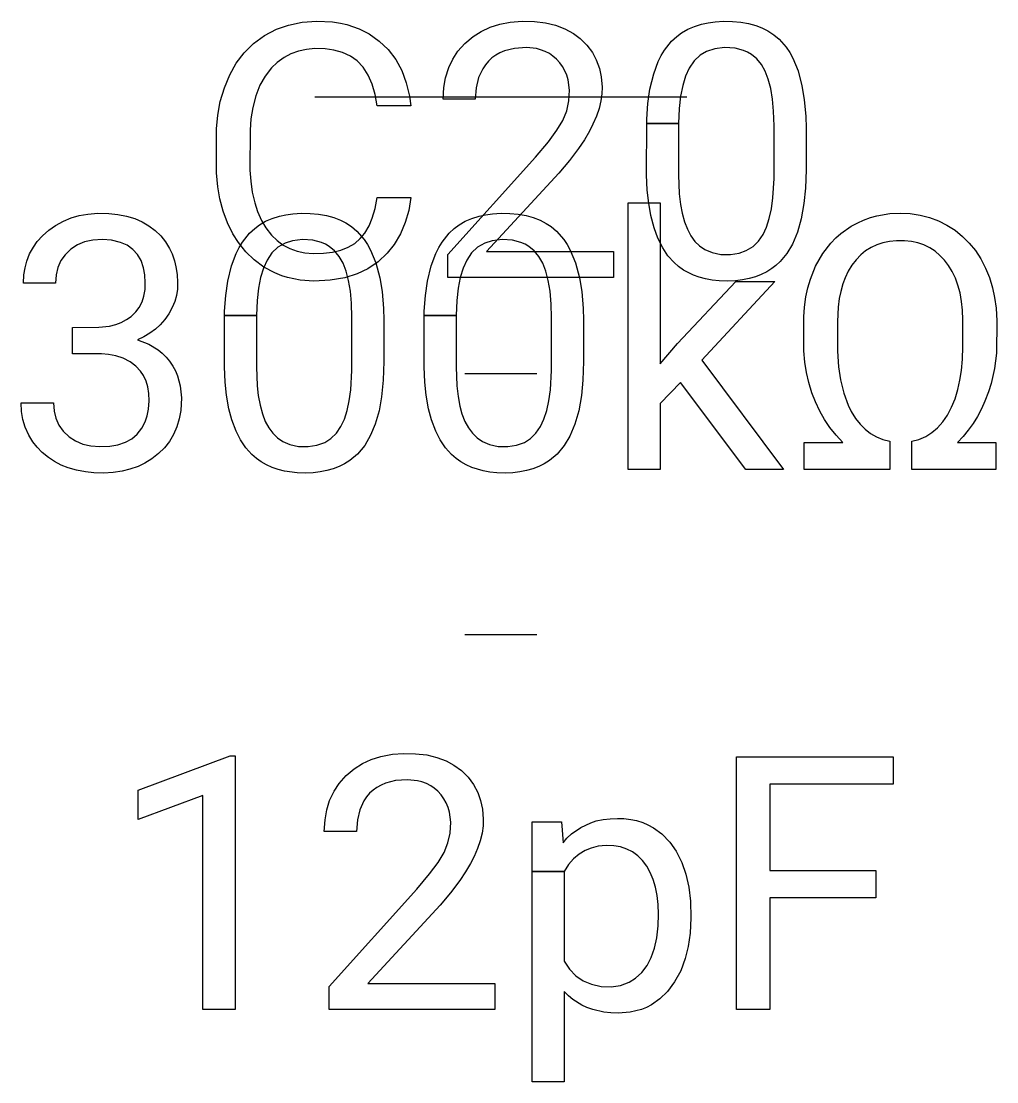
# Model space of a CAD drawing. Header units: inches. Extents: x 3.88 to 7.82, y -6.06 to -2.14.
# Drawn here: x 5.2018 to 5.3519, y -4.9117 to -4.7486 of the extents above; entities that cross this region are included whole.
import ezdxf

# ---------------------------------------------------------------- set-up
doc = ezdxf.new("R2010")
doc.units = ezdxf.units.IN
doc.header["$MEASUREMENT"] = 0
doc.layers.add('F.Silkscreen', color=41, linetype='CONTINUOUS', true_color=0xf2eda1)

msp = doc.modelspace()

# ---------------------------------------------------------------- linework, layer by layer
at = {"layer": 'F.Silkscreen', "linetype": 'CONTINUOUS'}
for p, q in [((5.24108, -4.74984), (5.24293, -4.74919)), ((5.24293, -4.74919), (5.24505, -4.74876)), ((5.24505, -4.74876), (5.24731, -4.7486)), ((5.24731, -4.7486), (5.24969, -4.74872)), ((5.24969, -4.74872), (5.25092, -4.74891)), ((5.25092, -4.74891), (5.25192, -4.74913)), ((5.25192, -4.74913), (5.25379, -4.74976)), ((5.27257, -4.75017), (5.27394, -4.74954)), ((5.27394, -4.74954), (5.27542, -4.74907)), ((5.27542, -4.74907), (5.27701, -4.74876)), ((5.27701, -4.74876), (5.27889, -4.74861)), ((5.27889, -4.74861), (5.28075, -4.74865)), ((5.28075, -4.74865), (5.28245, -4.74885)), ((5.28245, -4.74885), (5.28402, -4.74923)), ((5.28402, -4.74923), (5.28545, -4.74977)), ((5.30436, -4.74985), (5.30538, -4.7494)), ((5.30538, -4.7494), (5.30648, -4.74905)), ((5.30648, -4.74905), (5.30748, -4.74883)), ((5.30748, -4.74883), (5.30855, -4.74868)), ((5.30855, -4.74868), (5.30987, -4.74861)), ((5.30987, -4.74861), (5.31122, -4.74863)), ((5.31122, -4.74863), (5.3125, -4.74874)), ((5.3125, -4.74874), (5.3137, -4.74896)), ((5.3137, -4.74896), (5.31482, -4.74927)), ((5.31482, -4.74927), (5.31572, -4.74961)), ((5.31572, -4.74961), (5.31669, -4.75009)), ((5.23756, -4.75203), (5.23923, -4.75081)), ((5.23923, -4.75081), (5.24108, -4.74984)), ((5.25379, -4.74976), (5.25536, -4.75055)), ((5.25536, -4.75055), (5.2569, -4.75165)), ((5.27007, -4.75201), (5.27132, -4.75096)), ((5.27132, -4.75096), (5.27257, -4.75017)), ((5.28545, -4.74977), (5.28675, -4.75047)), ((5.28675, -4.75047), (5.28781, -4.75126)), ((5.28781, -4.75126), (5.28884, -4.75227)), ((5.30187, -4.75168), (5.30267, -4.75095)), ((5.30267, -4.75095), (5.30341, -4.7504)), ((5.30341, -4.7504), (5.30436, -4.74985)), ((5.31669, -4.75009), (5.31758, -4.75068)), ((5.31758, -4.75068), (5.31839, -4.75136)), ((5.31839, -4.75136), (5.31951, -4.75262)), ((5.23609, -4.75348), (5.23756, -4.75203)), ((5.24569, -4.75294), (5.24446, -4.7532)), ((5.247, -4.75282), (5.24569, -4.75294)), ((5.24855, -4.75286), (5.247, -4.75282)), ((5.2499, -4.75304), (5.24855, -4.75286)), ((5.2569, -4.75165), (5.25827, -4.75297)), ((5.25827, -4.75297), (5.25942, -4.75449)), ((5.269, -4.75322), (5.27007, -4.75201)), ((5.27768, -4.75279), (5.27614, -4.75318)), ((5.27952, -4.75266), (5.27768, -4.75279)), ((5.28106, -4.75281), (5.27952, -4.75266)), ((5.28172, -4.75298), (5.28106, -4.75281)), ((5.28242, -4.75325), (5.28172, -4.75298)), ((5.28884, -4.75227), (5.28967, -4.7534)), ((5.30078, -4.75304), (5.30187, -4.75168)), ((5.30849, -4.75284), (5.30725, -4.75325)), ((5.31002, -4.75266), (5.30849, -4.75284)), ((5.31162, -4.75276), (5.31002, -4.75266)), ((5.31293, -4.7531), (5.31162, -4.75276)), ((5.31951, -4.75262), (5.32004, -4.75341)), ((5.2349, -4.75506), (5.23609, -4.75348)), ((5.24225, -4.75416), (5.24117, -4.75494)), ((5.24331, -4.75361), (5.24225, -4.75416)), ((5.24446, -4.7532), (5.24331, -4.75361)), ((5.25122, -4.7534), (5.2499, -4.75304)), ((5.25247, -4.75399), (5.25122, -4.7534)), ((5.25347, -4.75471), (5.25247, -4.75399)), ((5.25942, -4.75449), (5.26034, -4.75619)), ((5.26758, -4.75574), (5.2682, -4.75443)), ((5.2682, -4.75443), (5.269, -4.75322)), ((5.27422, -4.75426), (5.27368, -4.75474)), ((5.27481, -4.75383), (5.27422, -4.75426)), ((5.27545, -4.75347), (5.27481, -4.75383)), ((5.27614, -4.75318), (5.27545, -4.75347)), ((5.28307, -4.75359), (5.28242, -4.75325)), ((5.28361, -4.75396), (5.28307, -4.75359)), ((5.28417, -4.75445), (5.28361, -4.75396)), ((5.28467, -4.755), (5.28417, -4.75445)), ((5.28967, -4.7534), (5.29027, -4.75452)), ((5.29027, -4.75452), (5.29075, -4.75586)), ((5.29981, -4.75481), (5.30027, -4.75389)), ((5.30027, -4.75389), (5.30078, -4.75304)), ((5.30625, -4.75384), (5.30534, -4.7547)), ((5.30725, -4.75325), (5.30625, -4.75384)), ((5.31356, -4.75338), (5.31293, -4.7531)), ((5.31415, -4.75372), (5.31356, -4.75338)), ((5.31497, -4.75441), (5.31415, -4.75372)), ((5.31568, -4.75527), (5.31497, -4.75441)), ((5.32004, -4.75341), (5.32051, -4.75428)), ((5.32051, -4.75428), (5.32132, -4.75624)), ((5.23388, -4.75685), (5.2349, -4.75506)), ((5.24029, -4.75579), (5.23933, -4.75703)), ((5.24117, -4.75494), (5.24029, -4.75579)), ((5.25441, -4.75569), (5.25347, -4.75471)), ((5.25519, -4.75692), (5.25441, -4.75569)), ((5.26034, -4.75619), (5.26105, -4.75808)), ((5.26709, -4.7573), (5.26758, -4.75574)), ((5.2728, -4.75591), (5.27218, -4.75727)), ((5.27321, -4.7553), (5.2728, -4.75591)), ((5.27368, -4.75474), (5.27321, -4.7553)), ((5.2851, -4.75559), (5.28467, -4.755)), ((5.28545, -4.75623), (5.2851, -4.75559)), ((5.28574, -4.75691), (5.28545, -4.75623)), ((5.29075, -4.75586), (5.29103, -4.75718)), ((5.29911, -4.7567), (5.29981, -4.75481)), ((5.30459, -4.7558), (5.30402, -4.75703)), ((5.30534, -4.7547), (5.30459, -4.7558)), ((5.31626, -4.7563), (5.31568, -4.75527)), ((5.32132, -4.75624), (5.32192, -4.75852)), ((5.23306, -4.75884), (5.23388, -4.75685)), ((5.23933, -4.75703), (5.23854, -4.75846)), ((5.25579, -4.75828), (5.25519, -4.75692)), ((5.26681, -4.75882), (5.26709, -4.7573)), ((5.27218, -4.75727), (5.2718, -4.75884)), ((5.28595, -4.75763), (5.28574, -4.75691)), ((5.28615, -4.75921), (5.28595, -4.75763)), ((5.29103, -4.75718), (5.29116, -4.75874)), ((5.29854, -4.75906), (5.29911, -4.7567)), ((5.30402, -4.75703), (5.30358, -4.75848)), ((5.31674, -4.75754), (5.31626, -4.7563)), ((5.31712, -4.75897), (5.31674, -4.75754)), ((5.23244, -4.76096), (5.23306, -4.75884)), ((5.23854, -4.75846), (5.23791, -4.76007)), ((5.25626, -4.75985), (5.25579, -4.75828)), ((5.26105, -4.75808), (5.26155, -4.76015)), ((5.26671, -4.76061), (5.26681, -4.75882)), ((5.2718, -4.75884), (5.27167, -4.76061)), ((5.28607, -4.76086), (5.28615, -4.75921)), ((5.29116, -4.75874), (5.29113, -4.75976)), ((5.29822, -4.76126), (5.29854, -4.75906)), ((5.30358, -4.75848), (5.30325, -4.76014)), ((5.31739, -4.7606), (5.31712, -4.75897)), ((5.32192, -4.75852), (5.32227, -4.76065)), ((5.23206, -4.76307), (5.23244, -4.76096)), ((5.23791, -4.76007), (5.23744, -4.76185)), ((5.24696, -4.76024), (5.30422, -4.76024)), ((5.25659, -4.76163), (5.25626, -4.75985)), ((5.26155, -4.76015), (5.26175, -4.76163)), ((5.27167, -4.76061), (5.26671, -4.76061)), ((5.28573, -4.76238), (5.28607, -4.76086)), ((5.29098, -4.76087), (5.2907, -4.76203)), ((5.29113, -4.75976), (5.29098, -4.76087)), ((5.30325, -4.76014), (5.30303, -4.76202)), ((5.31756, -4.76244), (5.31739, -4.7606)), ((5.32227, -4.76065), (5.32249, -4.76324)), ((5.23744, -4.76185), (5.23716, -4.76363)), ((5.26175, -4.76163), (5.25659, -4.76163)), ((5.28513, -4.76386), (5.28573, -4.76238)), ((5.2907, -4.76203), (5.2903, -4.76323)), ((5.29805, -4.76368), (5.29822, -4.76126)), ((5.30303, -4.76202), (5.30293, -4.76431)), ((5.31762, -4.76467), (5.31756, -4.76244)), ((5.23187, -4.76514), (5.23206, -4.76307)), ((5.23716, -4.76363), (5.23702, -4.76536)), ((5.28422, -4.76537), (5.28513, -4.76386)), ((5.2903, -4.76323), (5.28976, -4.76446)), ((5.29801, -4.77211), (5.29804, -4.76431)), ((5.29804, -4.76431), (5.29805, -4.76368)), ((5.29804, -4.76431), (5.30293, -4.76431)), ((5.30293, -4.76431), (5.29804, -4.76431)), ((5.30293, -4.76431), (5.30293, -4.77222)), ((5.32249, -4.76324), (5.32254, -4.76502)), ((5.23187, -4.7719), (5.23187, -4.76514)), ((5.23702, -4.76536), (5.237, -4.77151)), ((5.28291, -4.76715), (5.28422, -4.76537)), ((5.28921, -4.76552), (5.28844, -4.76683)), ((5.28976, -4.76446), (5.28921, -4.76552)), ((5.31762, -4.77278), (5.31762, -4.76467)), ((5.32254, -4.76502), (5.32254, -4.77144)), ((5.28093, -4.76951), (5.28291, -4.76715)), ((5.28844, -4.76683), (5.28754, -4.76817)), ((5.28754, -4.76817), (5.28614, -4.77003)), ((5.26746, -4.78447), (5.28093, -4.76951)), ((5.28614, -4.77003), (5.28451, -4.77196)), ((5.23206, -4.77408), (5.23187, -4.7719)), ((5.237, -4.77151), (5.23711, -4.77318)), ((5.28451, -4.77196), (5.27341, -4.784)), ((5.29802, -4.77222), (5.29801, -4.77211)), ((5.29812, -4.77457), (5.29802, -4.77222)), ((5.30293, -4.77222), (5.30305, -4.77517)), ((5.32254, -4.77144), (5.32245, -4.77428)), ((5.23236, -4.77591), (5.23206, -4.77408)), ((5.23711, -4.77318), (5.23736, -4.77492)), ((5.31746, -4.77577), (5.31762, -4.77278)), ((5.23736, -4.77492), (5.23773, -4.77653)), ((5.25626, -4.77739), (5.25659, -4.77569)), ((5.25659, -4.77569), (5.26175, -4.77569)), ((5.26175, -4.77569), (5.26142, -4.77772)), ((5.29834, -4.77661), (5.29812, -4.77457)), ((5.30305, -4.77517), (5.30324, -4.7768)), ((5.31723, -4.77746), (5.31746, -4.77577)), ((5.32245, -4.77428), (5.32222, -4.77664)), ((5.23286, -4.77783), (5.23236, -4.77591)), ((5.23773, -4.77653), (5.23818, -4.77788)), ((5.25582, -4.77889), (5.25626, -4.77739)), ((5.2952, -4.81754), (5.2952, -4.77652)), ((5.2952, -4.77652), (5.30012, -4.77652)), ((5.29867, -4.7785), (5.29834, -4.77661)), ((5.30012, -4.77652), (5.30012, -4.80132)), ((5.30324, -4.7768), (5.30349, -4.77813)), ((5.31689, -4.77897), (5.31723, -4.77746)), ((5.32222, -4.77664), (5.3218, -4.77899)), ((5.20831, -4.77933), (5.20948, -4.77885)), ((5.20948, -4.77885), (5.21074, -4.77849)), ((5.21074, -4.77849), (5.21206, -4.77826)), ((5.21206, -4.77826), (5.21361, -4.77814)), ((5.21361, -4.77814), (5.21527, -4.77816)), ((5.21527, -4.77816), (5.2167, -4.77831)), ((5.2167, -4.77831), (5.21803, -4.77857)), ((5.21803, -4.77857), (5.21927, -4.77895)), ((5.21927, -4.77895), (5.22042, -4.77945)), ((5.23353, -4.77963), (5.23286, -4.77783)), ((5.23818, -4.77788), (5.2388, -4.77925)), ((5.23941, -4.77938), (5.24044, -4.77893)), ((5.24044, -4.77893), (5.24154, -4.77858)), ((5.24154, -4.77858), (5.24254, -4.77836)), ((5.24254, -4.77836), (5.24361, -4.77821)), ((5.24361, -4.77821), (5.24492, -4.77813)), ((5.24492, -4.77813), (5.24628, -4.77815)), ((5.24628, -4.77815), (5.24756, -4.77827)), ((5.24756, -4.77827), (5.24876, -4.77848)), ((5.24876, -4.77848), (5.24988, -4.77879)), ((5.24988, -4.77879), (5.25092, -4.7792)), ((5.25532, -4.78008), (5.25582, -4.77889)), ((5.26142, -4.77772), (5.26089, -4.77958)), ((5.27012, -4.77938), (5.27114, -4.77893)), ((5.27114, -4.77893), (5.27225, -4.77858)), ((5.27225, -4.77858), (5.27325, -4.77836)), ((5.27325, -4.77836), (5.27432, -4.77821)), ((5.27432, -4.77821), (5.27563, -4.77813)), ((5.27563, -4.77813), (5.27699, -4.77815)), ((5.27699, -4.77815), (5.27827, -4.77827)), ((5.27827, -4.77827), (5.27947, -4.77848)), ((5.27947, -4.77848), (5.28059, -4.77879)), ((5.28059, -4.77879), (5.28163, -4.7792)), ((5.29917, -4.7804), (5.29867, -4.7785)), ((5.30349, -4.77813), (5.30385, -4.77945)), ((5.31646, -4.78028), (5.31689, -4.77897)), ((5.3218, -4.77899), (5.32121, -4.78107)), ((5.3314, -4.77918), (5.33245, -4.7788)), ((5.33245, -4.7788), (5.33342, -4.77854)), ((5.33342, -4.77854), (5.33543, -4.7782)), ((5.33543, -4.7782), (5.33701, -4.77813)), ((5.33701, -4.77813), (5.33857, -4.7782)), ((5.33857, -4.7782), (5.34008, -4.77842)), ((5.34008, -4.77842), (5.34152, -4.77879)), ((5.34152, -4.77879), (5.3429, -4.7793)), ((5.20511, -4.78159), (5.20605, -4.78074)), ((5.20605, -4.78074), (5.20708, -4.78)), ((5.20708, -4.78), (5.20831, -4.77933)), ((5.22042, -4.77945), (5.22147, -4.78005)), ((5.22147, -4.78005), (5.22242, -4.78078)), ((5.23435, -4.78129), (5.23353, -4.77963)), ((5.23693, -4.78121), (5.23773, -4.78048)), ((5.23773, -4.78048), (5.23847, -4.77993)), ((5.23847, -4.77993), (5.23941, -4.77938)), ((5.2388, -4.77925), (5.23946, -4.78037)), ((5.23946, -4.78037), (5.24032, -4.78149)), ((5.25092, -4.7792), (5.25175, -4.77962)), ((5.25175, -4.77962), (5.25264, -4.7802)), ((5.25264, -4.7802), (5.25345, -4.78088)), ((5.25467, -4.78119), (5.25532, -4.78008)), ((5.26089, -4.77958), (5.26018, -4.78128)), ((5.26764, -4.78121), (5.26844, -4.78048)), ((5.26844, -4.78048), (5.26918, -4.77993)), ((5.26918, -4.77993), (5.27012, -4.77938)), ((5.28163, -4.7792), (5.28259, -4.7797)), ((5.28259, -4.7797), (5.28335, -4.7802)), ((5.28335, -4.7802), (5.28416, -4.78088)), ((5.29974, -4.78195), (5.29917, -4.7804)), ((5.30385, -4.77945), (5.3043, -4.78061)), ((5.3043, -4.78061), (5.30484, -4.78161)), ((5.31593, -4.7814), (5.31646, -4.78028)), ((5.32788, -4.78127), (5.32951, -4.78013)), ((5.32951, -4.78013), (5.33049, -4.77959)), ((5.33049, -4.77959), (5.3314, -4.77918)), ((5.3429, -4.7793), (5.34422, -4.77996)), ((5.34422, -4.77996), (5.34547, -4.78076)), ((5.20429, -4.7825), (5.20511, -4.78159)), ((5.21285, -4.78226), (5.21155, -4.78254)), ((5.21431, -4.78219), (5.21285, -4.78226)), ((5.21569, -4.78229), (5.21431, -4.78219)), ((5.21707, -4.78261), (5.21569, -4.78229)), ((5.22242, -4.78078), (5.22328, -4.78161)), ((5.22328, -4.78161), (5.22402, -4.78253)), ((5.23523, -4.78265), (5.23435, -4.78129)), ((5.23584, -4.78257), (5.23693, -4.78121)), ((5.24032, -4.78149), (5.24118, -4.78233)), ((5.24118, -4.78233), (5.24212, -4.78303)), ((5.24355, -4.78236), (5.2424, -4.78274)), ((5.24508, -4.78219), (5.24355, -4.78236)), ((5.24668, -4.78229), (5.24508, -4.78219)), ((5.24799, -4.78262), (5.24668, -4.78229)), ((5.25312, -4.78277), (5.25398, -4.78203)), ((5.25345, -4.78088), (5.25457, -4.78215)), ((5.25398, -4.78203), (5.25467, -4.78119)), ((5.25457, -4.78215), (5.2551, -4.78294)), ((5.26018, -4.78128), (5.2592, -4.78294)), ((5.26655, -4.78257), (5.26764, -4.78121)), ((5.27426, -4.78236), (5.27311, -4.78274)), ((5.27579, -4.78219), (5.27426, -4.78236)), ((5.27738, -4.78229), (5.27579, -4.78219)), ((5.27869, -4.78262), (5.27738, -4.78229)), ((5.28416, -4.78088), (5.28528, -4.78215)), ((5.28528, -4.78215), (5.2858, -4.78294)), ((5.3005, -4.78348), (5.29974, -4.78195)), ((5.30484, -4.78161), (5.30546, -4.78246)), ((5.31523, -4.78241), (5.31593, -4.7814)), ((5.32121, -4.78107), (5.32044, -4.78289)), ((5.32636, -4.78273), (5.32714, -4.78193)), ((5.32714, -4.78193), (5.32788, -4.78127)), ((5.33645, -4.78236), (5.33538, -4.78246)), ((5.3377, -4.78236), (5.33645, -4.78236)), ((5.33875, -4.78248), (5.3377, -4.78236)), ((5.34547, -4.78076), (5.34662, -4.78169)), ((5.34662, -4.78169), (5.34766, -4.78273)), ((5.20311, -4.7844), (5.20368, -4.78336)), ((5.20368, -4.78336), (5.20429, -4.7825)), ((5.20944, -4.78365), (5.20856, -4.78451)), ((5.21047, -4.78298), (5.20944, -4.78365)), ((5.21155, -4.78254), (5.21047, -4.78298)), ((5.21811, -4.78307), (5.21707, -4.78261)), ((5.21898, -4.78369), (5.21811, -4.78307)), ((5.21969, -4.78447), (5.21898, -4.78369)), ((5.22402, -4.78253), (5.22464, -4.78354)), ((5.22464, -4.78354), (5.22503, -4.78439)), ((5.23487, -4.78434), (5.23533, -4.78341)), ((5.23636, -4.78406), (5.23523, -4.78265)), ((5.23533, -4.78341), (5.23584, -4.78257)), ((5.24131, -4.78336), (5.24039, -4.78423)), ((5.2424, -4.78274), (5.24131, -4.78336)), ((5.24212, -4.78303), (5.24315, -4.78358)), ((5.24315, -4.78358), (5.24426, -4.78399)), ((5.24426, -4.78399), (5.24545, -4.78424)), ((5.24862, -4.7829), (5.24799, -4.78262)), ((5.24921, -4.78325), (5.24862, -4.7829)), ((5.25003, -4.78394), (5.24921, -4.78325)), ((5.24972, -4.78412), (5.25099, -4.78381)), ((5.25073, -4.7848), (5.25003, -4.78394)), ((5.25099, -4.78381), (5.25212, -4.78335)), ((5.25212, -4.78335), (5.25312, -4.78277)), ((5.2551, -4.78294), (5.25557, -4.78381)), ((5.25557, -4.78381), (5.25638, -4.78577)), ((5.2592, -4.78294), (5.2581, -4.7843)), ((5.26558, -4.78434), (5.26604, -4.78341)), ((5.26604, -4.78341), (5.26655, -4.78257)), ((5.27202, -4.78336), (5.2711, -4.78423)), ((5.27311, -4.78274), (5.27202, -4.78336)), ((5.27341, -4.784), (5.29293, -4.784)), ((5.27933, -4.7829), (5.27869, -4.78262)), ((5.27992, -4.78325), (5.27933, -4.7829)), ((5.28074, -4.78394), (5.27992, -4.78325)), ((5.28144, -4.7848), (5.28074, -4.78394)), ((5.2858, -4.78294), (5.28628, -4.78381)), ((5.28628, -4.78381), (5.28709, -4.78577)), ((5.29293, -4.784), (5.29293, -4.78801)), ((5.30131, -4.78468), (5.3005, -4.78348)), ((5.30546, -4.78246), (5.30618, -4.78316)), ((5.30618, -4.78316), (5.30699, -4.78371)), ((5.30699, -4.78371), (5.30809, -4.78419)), ((5.31224, -4.78428), (5.31335, -4.78389)), ((5.31335, -4.78389), (5.3144, -4.78323)), ((5.3144, -4.78323), (5.31523, -4.78241)), ((5.32044, -4.78289), (5.31959, -4.78431)), ((5.32513, -4.78433), (5.32636, -4.78273)), ((5.33171, -4.78392), (5.33095, -4.78455)), ((5.33254, -4.7834), (5.33171, -4.78392)), ((5.33342, -4.78298), (5.33254, -4.7834)), ((5.33437, -4.78267), (5.33342, -4.78298)), ((5.33538, -4.78246), (5.33437, -4.78267)), ((5.33975, -4.7827), (5.33875, -4.78248)), ((5.34069, -4.78302), (5.33975, -4.7827)), ((5.34157, -4.78345), (5.34069, -4.78302)), ((5.34239, -4.78398), (5.34157, -4.78345)), ((5.34315, -4.78461), (5.34239, -4.78398)), ((5.34766, -4.78273), (5.34859, -4.78389)), ((5.34859, -4.78389), (5.34943, -4.78516)), ((5.2024, -4.78652), (5.20268, -4.78549)), ((5.20268, -4.78549), (5.20311, -4.7844)), ((5.20792, -4.78542), (5.20746, -4.78646)), ((5.20856, -4.78451), (5.20792, -4.78542)), ((5.22024, -4.78542), (5.21969, -4.78447)), ((5.22062, -4.78654), (5.22024, -4.78542)), ((5.22503, -4.78439), (5.22539, -4.78543)), ((5.22539, -4.78543), (5.22562, -4.78639)), ((5.23417, -4.78623), (5.23487, -4.78434)), ((5.23763, -4.78529), (5.23636, -4.78406)), ((5.23915, -4.78643), (5.23763, -4.78529)), ((5.23964, -4.78533), (5.23908, -4.78656)), ((5.24039, -4.78423), (5.23964, -4.78533)), ((5.24545, -4.78424), (5.24673, -4.78435)), ((5.24673, -4.78435), (5.24831, -4.7843)), ((5.24831, -4.7843), (5.24972, -4.78412)), ((5.25132, -4.78583), (5.25073, -4.7848)), ((5.2567, -4.78559), (5.25512, -4.78666)), ((5.2581, -4.7843), (5.2567, -4.78559)), ((5.26488, -4.78623), (5.26558, -4.78434)), ((5.26746, -4.78801), (5.26746, -4.78447)), ((5.27035, -4.78533), (5.26979, -4.78656)), ((5.2711, -4.78423), (5.27035, -4.78533)), ((5.28203, -4.78583), (5.28144, -4.7848)), ((5.30225, -4.78573), (5.30131, -4.78468)), ((5.30809, -4.78419), (5.30943, -4.78446)), ((5.30943, -4.78446), (5.3109, -4.78449)), ((5.3109, -4.78449), (5.31224, -4.78428)), ((5.31858, -4.78554), (5.3179, -4.78617)), ((5.31959, -4.78431), (5.31858, -4.78554)), ((5.32402, -4.78628), (5.32513, -4.78433)), ((5.33025, -4.78528), (5.32961, -4.78612)), ((5.33095, -4.78455), (5.33025, -4.78528)), ((5.34385, -4.78535), (5.34315, -4.78461)), ((5.34448, -4.78618), (5.34385, -4.78535)), ((5.34943, -4.78516), (5.35015, -4.78656)), ((5.20223, -4.7876), (5.2024, -4.78652)), ((5.20746, -4.78646), (5.20718, -4.78761)), ((5.22082, -4.78762), (5.22062, -4.78654)), ((5.22562, -4.78639), (5.22579, -4.78756)), ((5.2336, -4.78859), (5.23417, -4.78623)), ((5.23908, -4.78656), (5.23864, -4.788)), ((5.24082, -4.78732), (5.23915, -4.78643)), ((5.2518, -4.78706), (5.25132, -4.78583)), ((5.25218, -4.7885), (5.2518, -4.78706)), ((5.25512, -4.78666), (5.25351, -4.78743)), ((5.25638, -4.78577), (5.25698, -4.78805)), ((5.26431, -4.78859), (5.26488, -4.78623)), ((5.26979, -4.78656), (5.26934, -4.788)), ((5.28251, -4.78706), (5.28203, -4.78583)), ((5.28289, -4.7885), (5.28251, -4.78706)), ((5.28709, -4.78577), (5.28769, -4.78805)), ((5.30294, -4.78633), (5.30225, -4.78573)), ((5.30369, -4.78687), (5.30294, -4.78633)), ((5.30521, -4.78765), (5.30369, -4.78687)), ((5.3165, -4.78714), (5.31565, -4.78757)), ((5.31729, -4.78664), (5.3165, -4.78714)), ((5.3179, -4.78617), (5.31729, -4.78664)), ((5.32321, -4.78829), (5.32402, -4.78628)), ((5.32905, -4.78704), (5.32857, -4.78805)), ((5.32961, -4.78612), (5.32905, -4.78704)), ((5.34504, -4.7871), (5.34448, -4.78618)), ((5.34552, -4.78811), (5.34504, -4.7871)), ((5.35015, -4.78656), (5.35075, -4.78804)), ((5.20217, -4.78888), (5.20223, -4.7876)), ((5.20709, -4.78888), (5.20217, -4.78888)), ((5.20718, -4.78761), (5.20709, -4.78888)), ((5.2209, -4.78882), (5.22082, -4.78762)), ((5.22087, -4.78986), (5.2209, -4.78882)), ((5.22579, -4.78756), (5.22586, -4.78879)), ((5.22586, -4.78879), (5.22583, -4.78983)), ((5.23328, -4.79079), (5.2336, -4.78859)), ((5.23864, -4.788), (5.23831, -4.78967)), ((5.24188, -4.78774), (5.24082, -4.78732)), ((5.2428, -4.78803), (5.24188, -4.78774)), ((5.24474, -4.78842), (5.2428, -4.78803)), ((5.24681, -4.78856), (5.24474, -4.78842)), ((5.24932, -4.78844), (5.24681, -4.78856)), ((5.2516, -4.78805), (5.24932, -4.78844)), ((5.25351, -4.78743), (5.2516, -4.78805)), ((5.25245, -4.79013), (5.25218, -4.7885)), ((5.25698, -4.78805), (5.25733, -4.79018)), ((5.26399, -4.79079), (5.26431, -4.78859)), ((5.29293, -4.78801), (5.26746, -4.78801)), ((5.26934, -4.788), (5.26901, -4.78967)), ((5.28316, -4.79013), (5.28289, -4.7885)), ((5.28769, -4.78805), (5.28804, -4.79018)), ((5.30276, -4.79817), (5.31177, -4.78864)), ((5.30612, -4.78798), (5.30521, -4.78765)), ((5.30709, -4.78824), (5.30612, -4.78798)), ((5.31776, -4.78864), (5.30654, -4.80073)), ((5.30812, -4.78842), (5.30709, -4.78824)), ((5.3092, -4.78853), (5.30812, -4.78842)), ((5.31053, -4.78856), (5.3092, -4.78853)), ((5.31167, -4.78851), (5.31053, -4.78856)), ((5.31276, -4.78839), (5.31167, -4.78851)), ((5.31177, -4.78864), (5.31776, -4.78864)), ((5.31378, -4.78819), (5.31276, -4.78839)), ((5.31475, -4.78791), (5.31378, -4.78819)), ((5.31565, -4.78757), (5.31475, -4.78791)), ((5.32282, -4.78962), (5.32321, -4.78829)), ((5.32857, -4.78805), (5.32822, -4.789)), ((5.34592, -4.78921), (5.34552, -4.78811)), ((5.35075, -4.78804), (5.35123, -4.78959)), ((5.22069, -4.79089), (5.22087, -4.78986)), ((5.22583, -4.78983), (5.22569, -4.79077)), ((5.23831, -4.78967), (5.23809, -4.79155)), ((5.25261, -4.79196), (5.25245, -4.79013)), ((5.25733, -4.79018), (5.25755, -4.79277)), ((5.26901, -4.78967), (5.2688, -4.79155)), ((5.28333, -4.79214), (5.28316, -4.79013)), ((5.28804, -4.79018), (5.28826, -4.79277)), ((5.32252, -4.791), (5.32282, -4.78962)), ((5.32789, -4.79017), (5.32766, -4.79127)), ((5.32822, -4.789), (5.32789, -4.79017)), ((5.34623, -4.7904), (5.34592, -4.78921)), ((5.34646, -4.79169), (5.34623, -4.7904)), ((5.35123, -4.78959), (5.35155, -4.79107)), ((5.21996, -4.79261), (5.2204, -4.79175)), ((5.2204, -4.79175), (5.22069, -4.79089)), ((5.22543, -4.7917), (5.22505, -4.79262)), ((5.22569, -4.79077), (5.22543, -4.7917)), ((5.23311, -4.7932), (5.23328, -4.79079)), ((5.23809, -4.79155), (5.23799, -4.79384)), ((5.25268, -4.79419), (5.25261, -4.79196)), ((5.26381, -4.7932), (5.26399, -4.79079)), ((5.2688, -4.79155), (5.2687, -4.79384)), ((5.28339, -4.79419), (5.28333, -4.79214)), ((5.3223, -4.79258), (5.32252, -4.791)), ((5.32766, -4.79127), (5.32748, -4.7926)), ((5.34662, -4.79306), (5.34646, -4.79169)), ((5.35155, -4.79107), (5.35178, -4.79276)), ((5.21871, -4.794), (5.21942, -4.79332)), ((5.21942, -4.79332), (5.21996, -4.79261)), ((5.22451, -4.79359), (5.22389, -4.79447)), ((5.22505, -4.79262), (5.22451, -4.79359)), ((5.2331, -4.79384), (5.23311, -4.7932)), ((5.25755, -4.79277), (5.2576, -4.79455)), ((5.26381, -4.79384), (5.26381, -4.7932)), ((5.28826, -4.79277), (5.28831, -4.79455)), ((5.32219, -4.79407), (5.3223, -4.79258)), ((5.32748, -4.7926), (5.32736, -4.79476)), ((5.34669, -4.79453), (5.34662, -4.79306)), ((5.35178, -4.79276), (5.35189, -4.79467)), ((5.21537, -4.79551), (5.21637, -4.79526)), ((5.21637, -4.79526), (5.21721, -4.79495)), ((5.21721, -4.79495), (5.21803, -4.7945)), ((5.21803, -4.7945), (5.21871, -4.794)), ((5.22319, -4.79529), (5.22247, -4.79595)), ((5.22389, -4.79447), (5.22319, -4.79529)), ((5.23307, -4.80163), (5.2331, -4.79384)), ((5.2331, -4.79384), (5.23799, -4.79384)), ((5.23799, -4.79384), (5.2331, -4.79384)), ((5.23799, -4.79384), (5.23799, -4.80175)), ((5.25268, -4.8023), (5.25268, -4.79419)), ((5.2576, -4.79455), (5.2576, -4.80096)), ((5.26378, -4.80163), (5.26381, -4.79384)), ((5.26381, -4.79384), (5.2687, -4.79384)), ((5.2687, -4.79384), (5.26381, -4.79384)), ((5.2687, -4.79384), (5.2687, -4.80175)), ((5.28339, -4.8023), (5.28339, -4.79419)), ((5.28831, -4.79455), (5.28831, -4.80096)), ((5.3222, -4.7993), (5.32219, -4.79407)), ((5.32736, -4.79476), (5.32738, -4.79934)), ((5.34669, -4.79868), (5.34669, -4.79453)), ((5.35189, -4.79467), (5.35184, -4.79963)), ((5.20969, -4.79569), (5.21375, -4.79568)), ((5.20969, -4.79974), (5.20969, -4.79569)), ((5.21375, -4.79568), (5.21537, -4.79551)), ((5.22161, -4.7966), (5.22066, -4.79715)), ((5.22247, -4.79595), (5.22161, -4.7966)), ((5.22066, -4.79715), (5.21972, -4.79758)), ((5.21972, -4.79758), (5.22142, -4.79826)), ((5.22142, -4.79826), (5.22288, -4.79915)), ((5.30012, -4.80132), (5.30276, -4.79817)), ((5.34662, -4.80057), (5.34669, -4.79868)), ((5.21414, -4.79977), (5.20969, -4.79974)), ((5.21526, -4.79987), (5.21414, -4.79977)), ((5.21639, -4.80009), (5.21526, -4.79987)), ((5.2175, -4.80045), (5.21639, -4.80009)), ((5.22288, -4.79915), (5.22352, -4.79968)), ((5.22352, -4.79968), (5.22411, -4.80026)), ((5.22411, -4.80026), (5.22463, -4.80089)), ((5.32235, -4.80104), (5.3222, -4.7993)), ((5.32738, -4.79934), (5.32755, -4.80174)), ((5.35184, -4.79963), (5.35156, -4.80199)), ((5.21856, -4.80098), (5.2175, -4.80045)), ((5.21947, -4.80165), (5.21856, -4.80098)), ((5.22017, -4.8024), (5.21947, -4.80165)), ((5.22463, -4.80089), (5.22515, -4.80165)), ((5.22515, -4.80165), (5.22554, -4.80237)), ((5.23308, -4.80175), (5.23307, -4.80163)), ((5.23318, -4.80409), (5.23308, -4.80175)), ((5.23799, -4.80175), (5.23811, -4.80469)), ((5.2576, -4.80096), (5.25751, -4.80381)), ((5.26378, -4.80175), (5.26378, -4.80163)), ((5.26389, -4.80409), (5.26378, -4.80175)), ((5.2687, -4.80175), (5.26882, -4.80469)), ((5.28831, -4.80096), (5.28822, -4.80381)), ((5.30654, -4.80073), (5.31909, -4.81754)), ((5.32261, -4.80263), (5.32235, -4.80104)), ((5.32755, -4.80174), (5.32785, -4.80378)), ((5.34645, -4.80233), (5.34662, -4.80057)), ((5.22064, -4.8031), (5.22017, -4.8024)), ((5.22104, -4.80396), (5.22064, -4.8031)), ((5.22554, -4.80237), (5.22586, -4.80314)), ((5.22586, -4.80314), (5.22628, -4.8047)), ((5.25252, -4.8053), (5.25268, -4.8023)), ((5.27006, -4.80276), (5.28113, -4.80276)), ((5.28322, -4.8053), (5.28339, -4.8023)), ((5.32298, -4.80419), (5.32261, -4.80263)), ((5.34622, -4.80383), (5.34645, -4.80233)), ((5.35156, -4.80199), (5.35102, -4.80433)), ((5.22129, -4.80483), (5.22104, -4.80396)), ((5.22145, -4.80587), (5.22129, -4.80483)), ((5.22628, -4.8047), (5.22645, -4.8065)), ((5.23339, -4.80614), (5.23318, -4.80409)), ((5.23811, -4.80469), (5.23827, -4.80617)), ((5.25751, -4.80381), (5.25725, -4.80639)), ((5.2641, -4.80614), (5.26389, -4.80409)), ((5.26882, -4.80469), (5.26901, -4.80632)), ((5.28822, -4.80381), (5.28799, -4.80617)), ((5.30323, -4.80415), (5.30012, -4.80738)), ((5.31327, -4.81754), (5.30323, -4.80415)), ((5.32346, -4.80575), (5.32298, -4.80419)), ((5.32785, -4.80378), (5.32835, -4.8058)), ((5.34591, -4.80522), (5.34622, -4.80383)), ((5.35102, -4.80433), (5.35061, -4.80562)), ((5.22149, -4.80701), (5.22145, -4.80587)), ((5.22645, -4.8065), (5.22636, -4.80845)), ((5.23377, -4.80822), (5.23339, -4.80614)), ((5.23827, -4.80617), (5.23855, -4.80765)), ((5.25228, -4.80699), (5.25252, -4.8053)), ((5.25725, -4.80639), (5.25686, -4.80851)), ((5.26448, -4.80822), (5.2641, -4.80614)), ((5.26901, -4.80632), (5.26929, -4.80779)), ((5.28299, -4.80699), (5.28322, -4.8053)), ((5.28799, -4.80617), (5.28757, -4.80851)), ((5.324, -4.80715), (5.32346, -4.80575)), ((5.32835, -4.8058), (5.32902, -4.80763)), ((5.34493, -4.80798), (5.34547, -4.80666)), ((5.34547, -4.80666), (5.34591, -4.80522)), ((5.35061, -4.80562), (5.35007, -4.80702)), ((5.20188, -4.80863), (5.20181, -4.8073)), ((5.20181, -4.8073), (5.20677, -4.8073)), ((5.20677, -4.8073), (5.20687, -4.80859)), ((5.22121, -4.80928), (5.22141, -4.80825)), ((5.22141, -4.80825), (5.22149, -4.80701)), ((5.22636, -4.80845), (5.22612, -4.80977)), ((5.23422, -4.80993), (5.23377, -4.80822)), ((5.23855, -4.80765), (5.23891, -4.80898)), ((5.25195, -4.80849), (5.25228, -4.80699)), ((5.26493, -4.80993), (5.26448, -4.80822)), ((5.26929, -4.80779), (5.26962, -4.80898)), ((5.28266, -4.80849), (5.28299, -4.80699)), ((5.30012, -4.80738), (5.30012, -4.81754)), ((5.32468, -4.8086), (5.324, -4.80715)), ((5.32902, -4.80763), (5.32951, -4.80865)), ((5.3443, -4.80918), (5.34493, -4.80798)), ((5.34953, -4.80824), (5.34892, -4.8094)), ((5.35007, -4.80702), (5.34953, -4.80824)), ((5.20208, -4.80988), (5.20188, -4.80863)), ((5.20242, -4.81105), (5.20208, -4.80988)), ((5.20687, -4.80859), (5.20713, -4.80967)), ((5.20713, -4.80967), (5.2076, -4.81072)), ((5.2209, -4.81022), (5.22121, -4.80928)), ((5.22612, -4.80977), (5.22575, -4.81101)), ((5.23486, -4.81164), (5.23422, -4.80993)), ((5.23891, -4.80898), (5.23936, -4.81014)), ((5.25099, -4.81093), (5.25152, -4.80981)), ((5.25152, -4.80981), (5.25195, -4.80849)), ((5.25686, -4.80851), (5.25627, -4.8106)), ((5.26557, -4.81164), (5.26493, -4.80993)), ((5.26962, -4.80898), (5.27007, -4.81014)), ((5.2817, -4.81093), (5.28223, -4.80981)), ((5.28223, -4.80981), (5.28266, -4.80849)), ((5.28757, -4.80851), (5.28697, -4.8106)), ((5.32539, -4.80984), (5.32468, -4.8086)), ((5.32623, -4.81111), (5.32539, -4.80984)), ((5.32951, -4.80865), (5.33015, -4.80968)), ((5.33015, -4.80968), (5.33085, -4.81058)), ((5.34358, -4.81023), (5.3443, -4.80918)), ((5.34892, -4.8094), (5.34825, -4.81049)), ((5.20296, -4.81227), (5.20242, -4.81105)), ((5.2076, -4.81072), (5.20825, -4.81165)), ((5.20825, -4.81165), (5.20917, -4.81252)), ((5.21966, -4.81213), (5.22039, -4.81121)), ((5.22039, -4.81121), (5.2209, -4.81022)), ((5.22575, -4.81101), (5.22525, -4.81217)), ((5.23556, -4.813), (5.23486, -4.81164)), ((5.23936, -4.81014), (5.2399, -4.81114)), ((5.2399, -4.81114), (5.24052, -4.81198)), ((5.25029, -4.81194), (5.25099, -4.81093)), ((5.25627, -4.8106), (5.25557, -4.81226)), ((5.26627, -4.813), (5.26557, -4.81164)), ((5.27007, -4.81014), (5.27061, -4.81114)), ((5.27061, -4.81114), (5.27123, -4.81198)), ((5.281, -4.81194), (5.2817, -4.81093)), ((5.28697, -4.8106), (5.2862, -4.81241)), ((5.32717, -4.81229), (5.32623, -4.81111)), ((5.33085, -4.81058), (5.33162, -4.81136)), ((5.33162, -4.81136), (5.33247, -4.81201)), ((5.34191, -4.81187), (5.34278, -4.81112)), ((5.34278, -4.81112), (5.34358, -4.81023)), ((5.34751, -4.81151), (5.34672, -4.81247)), ((5.34825, -4.81049), (5.34751, -4.81151)), ((5.20358, -4.81329), (5.20296, -4.81227)), ((5.20425, -4.81413), (5.20358, -4.81329)), ((5.20917, -4.81252), (5.21017, -4.81316)), ((5.21017, -4.81316), (5.21129, -4.81363)), ((5.21667, -4.81375), (5.21787, -4.81335)), ((5.21787, -4.81335), (5.21884, -4.81281)), ((5.21884, -4.81281), (5.21966, -4.81213)), ((5.22461, -4.81324), (5.22383, -4.81422)), ((5.22525, -4.81217), (5.22461, -4.81324)), ((5.23637, -4.81421), (5.23556, -4.813)), ((5.24052, -4.81198), (5.24124, -4.81268)), ((5.24124, -4.81268), (5.24205, -4.81324)), ((5.24205, -4.81324), (5.24315, -4.81371)), ((5.2485, -4.81337), (5.24946, -4.81276)), ((5.24946, -4.81276), (5.25029, -4.81194)), ((5.25557, -4.81226), (5.25465, -4.81384)), ((5.26708, -4.81421), (5.26627, -4.813)), ((5.27123, -4.81198), (5.27195, -4.81268)), ((5.27195, -4.81268), (5.27276, -4.81324)), ((5.27276, -4.81324), (5.27386, -4.81371)), ((5.27921, -4.81337), (5.28017, -4.81276)), ((5.28017, -4.81276), (5.281, -4.81194)), ((5.2862, -4.81241), (5.28535, -4.81384)), ((5.32228, -4.81754), (5.32228, -4.81337)), ((5.32228, -4.81337), (5.32819, -4.81337)), ((5.32819, -4.81337), (5.32717, -4.81229)), ((5.33247, -4.81201), (5.33338, -4.81254)), ((5.33338, -4.81254), (5.33437, -4.81294)), ((5.33437, -4.81294), (5.33543, -4.81321)), ((5.33543, -4.81321), (5.33543, -4.81754)), ((5.33882, -4.81321), (5.33992, -4.81291)), ((5.33882, -4.81754), (5.33882, -4.81321)), ((5.33992, -4.81291), (5.34095, -4.81247)), ((5.34095, -4.81247), (5.34191, -4.81187)), ((5.34672, -4.81247), (5.34587, -4.81337)), ((5.34587, -4.81337), (5.35173, -4.81337)), ((5.35173, -4.81337), (5.35173, -4.81754)), ((5.20503, -4.81491), (5.20425, -4.81413)), ((5.20601, -4.81572), (5.20503, -4.81491)), ((5.21129, -4.81363), (5.21254, -4.81392)), ((5.21254, -4.81392), (5.21393, -4.81403)), ((5.21393, -4.81403), (5.21542, -4.81397)), ((5.21542, -4.81397), (5.21667, -4.81375)), ((5.22383, -4.81422), (5.22292, -4.81511)), ((5.23731, -4.81526), (5.23637, -4.81421)), ((5.24315, -4.81371), (5.24449, -4.81399)), ((5.24449, -4.81399), (5.24595, -4.81402)), ((5.24595, -4.81402), (5.2473, -4.81381)), ((5.2473, -4.81381), (5.2485, -4.81337)), ((5.25465, -4.81384), (5.25353, -4.81517)), ((5.26801, -4.81526), (5.26708, -4.81421)), ((5.27386, -4.81371), (5.2752, -4.81399)), ((5.2752, -4.81399), (5.27666, -4.81402)), ((5.27666, -4.81402), (5.27801, -4.81381)), ((5.27801, -4.81381), (5.27921, -4.81337)), ((5.28535, -4.81384), (5.28424, -4.81517)), ((5.20695, -4.81634), (5.20601, -4.81572)), ((5.20796, -4.81686), (5.20695, -4.81634)), ((5.22082, -4.81657), (5.21978, -4.81706)), ((5.22191, -4.8159), (5.22082, -4.81657)), ((5.22292, -4.81511), (5.22191, -4.8159)), ((5.238, -4.81586), (5.23731, -4.81526)), ((5.23875, -4.81639), (5.238, -4.81586)), ((5.23956, -4.81685), (5.23875, -4.81639)), ((5.25235, -4.81617), (5.25156, -4.81667)), ((5.25353, -4.81517), (5.25235, -4.81617)), ((5.26871, -4.81586), (5.26801, -4.81526)), ((5.26946, -4.81639), (5.26871, -4.81586)), ((5.27026, -4.81685), (5.26946, -4.81639)), ((5.28306, -4.81617), (5.28227, -4.81667)), ((5.28424, -4.81517), (5.28306, -4.81617)), ((5.20903, -4.8173), (5.20796, -4.81686)), ((5.21032, -4.81767), (5.20903, -4.8173)), ((5.21168, -4.81793), (5.21032, -4.81767)), ((5.21296, -4.81805), (5.21168, -4.81793)), ((5.21447, -4.81809), (5.21296, -4.81805)), ((5.21595, -4.818), (5.21447, -4.81809)), ((5.21735, -4.81779), (5.21595, -4.818)), ((5.21853, -4.8175), (5.21735, -4.81779)), ((5.21978, -4.81706), (5.21853, -4.8175)), ((5.24042, -4.81724), (5.23956, -4.81685)), ((5.24134, -4.81756), (5.24042, -4.81724)), ((5.24232, -4.8178), (5.24134, -4.81756)), ((5.24426, -4.81805), (5.24232, -4.8178)), ((5.24559, -4.81809), (5.24426, -4.81805)), ((5.24673, -4.81804), (5.24559, -4.81809)), ((5.24781, -4.81792), (5.24673, -4.81804)), ((5.24884, -4.81772), (5.24781, -4.81792)), ((5.2498, -4.81744), (5.24884, -4.81772)), ((5.25071, -4.81709), (5.2498, -4.81744)), ((5.25156, -4.81667), (5.25071, -4.81709)), ((5.27113, -4.81724), (5.27026, -4.81685)), ((5.27286, -4.81776), (5.27113, -4.81724)), ((5.27388, -4.81795), (5.27286, -4.81776)), ((5.27496, -4.81805), (5.27388, -4.81795)), ((5.2763, -4.81809), (5.27496, -4.81805)), ((5.27744, -4.81804), (5.2763, -4.81809)), ((5.27852, -4.81792), (5.27744, -4.81804)), ((5.27955, -4.81772), (5.27852, -4.81792)), ((5.28051, -4.81744), (5.27955, -4.81772)), ((5.28142, -4.81709), (5.28051, -4.81744)), ((5.28227, -4.81667), (5.28142, -4.81709)), ((5.30012, -4.81754), (5.2952, -4.81754)), ((5.31909, -4.81754), (5.31327, -4.81754)), ((5.33543, -4.81754), (5.32228, -4.81754)), ((5.35173, -4.81754), (5.33882, -4.81754)), ((5.27006, -4.84291), (5.28113, -4.84291)), ((5.21978, -4.86687), (5.23396, -4.86156)), ((5.23396, -4.86156), (5.2347, -4.86156)), ((5.2347, -4.86156), (5.2347, -4.90061)), ((5.2543, -4.86276), (5.25567, -4.86213)), ((5.25567, -4.86213), (5.25715, -4.86167)), ((5.25715, -4.86167), (5.25891, -4.86134)), ((5.25891, -4.86134), (5.26062, -4.86121)), ((5.26062, -4.86121), (5.26248, -4.86125)), ((5.26248, -4.86125), (5.26419, -4.86145)), ((5.26419, -4.86145), (5.26575, -4.86182)), ((5.26575, -4.86182), (5.26719, -4.86236)), ((5.31187, -4.90061), (5.31187, -4.86175)), ((5.31187, -4.86175), (5.33593, -4.86175)), ((5.33593, -4.86175), (5.33593, -4.86596)), ((5.2518, -4.86461), (5.25305, -4.86356)), ((5.25305, -4.86356), (5.2543, -4.86276)), ((5.26719, -4.86236), (5.26837, -4.863)), ((5.26837, -4.863), (5.26954, -4.86386)), ((5.26954, -4.86386), (5.27057, -4.86487)), ((5.25073, -4.86582), (5.2518, -4.86461)), ((5.25941, -4.86539), (5.25787, -4.86578)), ((5.26126, -4.86526), (5.25941, -4.86539)), ((5.26279, -4.86541), (5.26126, -4.86526)), ((5.26346, -4.86558), (5.26279, -4.86541)), ((5.27057, -4.86487), (5.27141, -4.866)), ((5.21978, -4.87136), (5.21978, -4.86687)), ((5.24926, -4.86847), (5.24994, -4.86703)), ((5.24994, -4.86703), (5.25073, -4.86582)), ((5.25595, -4.86685), (5.25541, -4.86734)), ((5.25654, -4.86643), (5.25595, -4.86685)), ((5.25718, -4.86607), (5.25654, -4.86643)), ((5.25787, -4.86578), (5.25718, -4.86607)), ((5.26416, -4.86584), (5.26346, -4.86558)), ((5.26481, -4.86619), (5.26416, -4.86584)), ((5.26535, -4.86656), (5.26481, -4.86619)), ((5.26591, -4.86704), (5.26535, -4.86656)), ((5.26641, -4.8676), (5.26591, -4.86704)), ((5.27141, -4.866), (5.27206, -4.86723)), ((5.33593, -4.86596), (5.31699, -4.86596)), ((5.31699, -4.86596), (5.31699, -4.87923)), ((5.22974, -4.8677), (5.21978, -4.87136)), ((5.22974, -4.90061), (5.22974, -4.8677)), ((5.24882, -4.86989), (5.24926, -4.86847)), ((5.25453, -4.86851), (5.25391, -4.86987)), ((5.25494, -4.8679), (5.25453, -4.86851)), ((5.25541, -4.86734), (5.25494, -4.8679)), ((5.26683, -4.86819), (5.26641, -4.8676)), ((5.26719, -4.86883), (5.26683, -4.86819)), ((5.27206, -4.86723), (5.27249, -4.86846)), ((5.27249, -4.86846), (5.27276, -4.86978)), ((5.24855, -4.87142), (5.24882, -4.86989)), ((5.25391, -4.86987), (5.25353, -4.87144)), ((5.26747, -4.86951), (5.26719, -4.86883)), ((5.26768, -4.87023), (5.26747, -4.86951)), ((5.26789, -4.87181), (5.26768, -4.87023)), ((5.27276, -4.86978), (5.27289, -4.87134)), ((5.24844, -4.87321), (5.24855, -4.87142)), ((5.25353, -4.87144), (5.25341, -4.87321)), ((5.26781, -4.87346), (5.26789, -4.87181)), ((5.27289, -4.87134), (5.27287, -4.87236)), ((5.28041, -4.87935), (5.28041, -4.87171)), ((5.28041, -4.87171), (5.28494, -4.87171)), ((5.28494, -4.87171), (5.28518, -4.87494)), ((5.28788, -4.87259), (5.28944, -4.87187)), ((5.28944, -4.87187), (5.29028, -4.8716)), ((5.29028, -4.8716), (5.29132, -4.87138)), ((5.29132, -4.87138), (5.29241, -4.87125)), ((5.29241, -4.87125), (5.29356, -4.8712)), ((5.29356, -4.8712), (5.29452, -4.87124)), ((5.29452, -4.87124), (5.29558, -4.87136)), ((5.29558, -4.87136), (5.29646, -4.87154)), ((5.29646, -4.87154), (5.29743, -4.87184)), ((5.29743, -4.87184), (5.29822, -4.87218)), ((5.25341, -4.87321), (5.24844, -4.87321)), ((5.26746, -4.87498), (5.26781, -4.87346)), ((5.27271, -4.87347), (5.27244, -4.87463)), ((5.27287, -4.87236), (5.27271, -4.87347)), ((5.28576, -4.87427), (5.28649, -4.87358)), ((5.28649, -4.87358), (5.28788, -4.87259)), ((5.29822, -4.87218), (5.29909, -4.87265)), ((5.29909, -4.87265), (5.30036, -4.87358)), ((5.30036, -4.87358), (5.3016, -4.87486)), ((5.26686, -4.87646), (5.26746, -4.87498)), ((5.27244, -4.87463), (5.27203, -4.87582)), ((5.28518, -4.87494), (5.28576, -4.87427)), ((5.3016, -4.87486), (5.30258, -4.87627)), ((5.26595, -4.87797), (5.26686, -4.87646)), ((5.27203, -4.87582), (5.27149, -4.87706)), ((5.28763, -4.8767), (5.28677, -4.87743)), ((5.28857, -4.87614), (5.28763, -4.8767)), ((5.28948, -4.87576), (5.28857, -4.87614)), ((5.29059, -4.87549), (5.28948, -4.87576)), ((5.29179, -4.87538), (5.29059, -4.87549)), ((5.29296, -4.87542), (5.29179, -4.87538)), ((5.294, -4.8756), (5.29296, -4.87542)), ((5.29496, -4.87592), (5.294, -4.8756)), ((5.29585, -4.87637), (5.29496, -4.87592)), ((5.29665, -4.87697), (5.29585, -4.87637)), ((5.29738, -4.8777), (5.29665, -4.87697)), ((5.30258, -4.87627), (5.30345, -4.87801)), ((5.26464, -4.87974), (5.26595, -4.87797)), ((5.27095, -4.87812), (5.27017, -4.87942)), ((5.27149, -4.87706), (5.27095, -4.87812)), ((5.28601, -4.87831), (5.28533, -4.87935)), ((5.28677, -4.87743), (5.28601, -4.87831)), ((5.29803, -4.87857), (5.29738, -4.8777)), ((5.29859, -4.87955), (5.29803, -4.87857)), ((5.30345, -4.87801), (5.30406, -4.8798)), ((5.26266, -4.88211), (5.26464, -4.87974)), ((5.27017, -4.87942), (5.26927, -4.88077)), ((5.28041, -4.89317), (5.28041, -4.87935)), ((5.28041, -4.87935), (5.28533, -4.87935)), ((5.28533, -4.87935), (5.28041, -4.87935)), ((5.28533, -4.87935), (5.28533, -4.89317)), ((5.29905, -4.88062), (5.29859, -4.87955)), ((5.30406, -4.8798), (5.3045, -4.88178)), ((5.31699, -4.87923), (5.33329, -4.87923)), ((5.33329, -4.87923), (5.33329, -4.88344)), ((5.26927, -4.88077), (5.26787, -4.88263)), ((5.2994, -4.8818), (5.29905, -4.88062)), ((5.29966, -4.88307), (5.2994, -4.8818)), ((5.3045, -4.88178), (5.30475, -4.88393)), ((5.24919, -4.89707), (5.26266, -4.88211)), ((5.26787, -4.88263), (5.26624, -4.88455)), ((5.29981, -4.88445), (5.29966, -4.88307)), ((5.33329, -4.88344), (5.31699, -4.88344)), ((5.31699, -4.88344), (5.31699, -4.90061)), ((5.26624, -4.88455), (5.25514, -4.89659)), ((5.29986, -4.88593), (5.29981, -4.88445)), ((5.30475, -4.88393), (5.30482, -4.88648)), ((5.2998, -4.88775), (5.29986, -4.88593)), ((5.30482, -4.88648), (5.30472, -4.88887)), ((5.29959, -4.88956), (5.2998, -4.88775)), ((5.29924, -4.89118), (5.29959, -4.88956)), ((5.30472, -4.88887), (5.30443, -4.89089)), ((5.29874, -4.89261), (5.29924, -4.89118)), ((5.30443, -4.89089), (5.30397, -4.89277)), ((5.28041, -4.91171), (5.28041, -4.89317)), ((5.28533, -4.89317), (5.28617, -4.89441)), ((5.29809, -4.89385), (5.29874, -4.89261)), ((5.30397, -4.89277), (5.30326, -4.89464)), ((5.28617, -4.89441), (5.28715, -4.89541)), ((5.29633, -4.89579), (5.2973, -4.89489)), ((5.2973, -4.89489), (5.29809, -4.89385)), ((5.30326, -4.89464), (5.30233, -4.89633)), ((5.28715, -4.89541), (5.28827, -4.89618)), ((5.28827, -4.89618), (5.28952, -4.89672)), ((5.29402, -4.89689), (5.29532, -4.89641)), ((5.29532, -4.89641), (5.29633, -4.89579)), ((5.30233, -4.89633), (5.30121, -4.89783)), ((5.24919, -4.90061), (5.24919, -4.89707)), ((5.25514, -4.89659), (5.27467, -4.89659)), ((5.27467, -4.89659), (5.27467, -4.90061)), ((5.28602, -4.89851), (5.28533, -4.89781)), ((5.28533, -4.89781), (5.28533, -4.91171)), ((5.28952, -4.89672), (5.29104, -4.89704)), ((5.29104, -4.89704), (5.29258, -4.8971)), ((5.29258, -4.8971), (5.29402, -4.89689)), ((5.30121, -4.89783), (5.30005, -4.89897)), ((5.28666, -4.89904), (5.28602, -4.89851)), ((5.28805, -4.89992), (5.28666, -4.89904)), ((5.30005, -4.89897), (5.29876, -4.89988)), ((5.2347, -4.90061), (5.22974, -4.90061)), ((5.27467, -4.90061), (5.24919, -4.90061)), ((5.2888, -4.90027), (5.28805, -4.89992)), ((5.28973, -4.90061), (5.2888, -4.90027)), ((5.29144, -4.901), (5.28973, -4.90061)), ((5.29251, -4.90112), (5.29144, -4.901)), ((5.29364, -4.90116), (5.29251, -4.90112)), ((5.2955, -4.90102), (5.29364, -4.90116)), ((5.29721, -4.90059), (5.2955, -4.90102)), ((5.298, -4.90027), (5.29721, -4.90059)), ((5.29876, -4.89988), (5.298, -4.90027)), ((5.31699, -4.90061), (5.31187, -4.90061)), ((5.28533, -4.91171), (5.28041, -4.91171))]:
    msp.add_line(p, q, dxfattribs=at)

doc.saveas('drawing.dxf')
